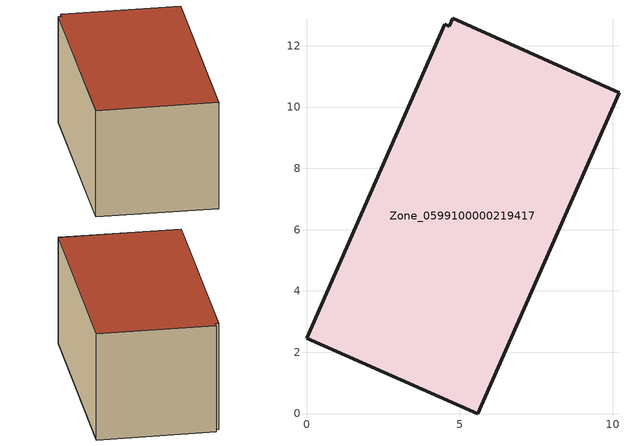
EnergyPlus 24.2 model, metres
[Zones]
Zone_0599100000219417
 floor ground (C_G): 0,2.45 4.52,12.7 4.66,12.64 4.77,12.89 10.2,10.47 5.58,0 z0
 wall outside (C_F): 0,2.45 5.58,0 10.2,10.47 4.77,12.89 4.66,12.64 4.52,12.7 0,2.45 z0:5.71
 roof outside (C_R): 4.52,12.7 0,2.45 5.58,0 10.2,10.47 4.77,12.89 4.66,12.64 z5.71
[BUILDING]
Pand.0599100000219417: North Axis=0; Terrain=City; Loads Convergence Tolerance Value=0.04; Temperature Convergence Tolerance Value=0.4; Solar Distribution=FullExterior; Maximum Number of Warmup Days=25; Minimum Number of Warmup Days=1
[Site:Location]
Rotterdam.The.Hague.AP_ZH_NLD Design_Conditions: Latitude=51.96; Longitude=4.45; Time Zone=1; Elevation=-4.5
[SITE:GROUNDTEMPERATURE:BUILDINGSURFACE]
18, 18, 18, 18, 18, 18, 18, 18, 18, 18, 18, 18
[MATERIAL] Thermal Absorptance=0.9; Solar Absorptance=0.7; Visible Absorptance=0.7
Name | Roughness | Thickness | Conductivity | Density | Specific Heat
G.TI.1946-1964 | MediumSmooth | 0.15 | 1 | 540 | 1210
F.TI.1946-1964 | Rough | 0.3 | 0.857143 | 1920 | 840
R.TI.1946-1964 | MediumRough | 0.2 | 0.277778 | 1500 | 1000
[CONSTRUCTION]
C_G: G.TI.1946-1964
C_F: F.TI.1946-1964
C_R: R.TI.1946-1964
[ZONE]
Zone_0599100000219417: Type=1; Multiplier=1; Ceiling Height=Autocalculate; Volume=Autocalculate; Floor Area=autocalculate; Part of Total Floor Area=Yes
[ZONEINFILTRATION:DESIGNFLOWRATE]
Infil_Zone_0599100000219417: Zone or ZoneList or Space or SpaceList=Zone_0599100000219417; Schedule=AlwaysOn; Design Flow Rate Calculation Method=Flow/Area; Flow Rate per Floor Area=0.003; Constant Term Coefficient=1; Temperature Term Coefficient=0; Velocity Term Coefficient=0; Velocity Squared Term Coefficient=0
[HVACTEMPLATE:ZONE:IDEALLOADSAIRSYSTEM]
Zone_0599100000219417: Maximum Heating Supply Air Temperature=50; Minimum Cooling Supply Air Temperature=13; Maximum Heating Supply Air Humidity Ratio=0.0156; Minimum Cooling Supply Air Humidity Ratio=0.0077; Heating Limit=NoLimit; Cooling Limit=NoLimit; Dehumidification Control Type=ConstantSensibleHeatRatio; Cooling Sensible Heat Ratio=0.7; Dehumidification Setpoint=60; Humidification Control Type=None; Humidification Setpoint=30; Outdoor Air Method=None; Outdoor Air Flow Rate per Person=0.00944; Outdoor Air Flow Rate per Zone Floor Area=0; Outdoor Air Flow Rate per Zone=0; Demand Controlled Ventilation Type=None; Outdoor Air Economizer Type=NoEconomizer; Heat Recovery Type=None; Sensible Heat Recovery Effectiveness=0.7; Latent Heat Recovery Effectiveness=0.65
[ZONECONTROL:THERMOSTAT]
ThermostatControl_Zone_0599100000219417: Zone or ZoneList=Zone_0599100000219417; Control Type Schedule=DualSetpointControlType; Control 1=Thermostat_Zone_0599100000219417; Temperature Difference Between Cutout And Setpoint=0
[THERMOSTATSETPOINT:DUALSETPOINT]
Thermostat_Zone_0599100000219417: Heating Setpoint Temperature Schedule=HeatingSetpoint_Zone_0599100000219417; Cooling Setpoint Temperature Schedule=CoolingSetpoint_Zone_0599100000219417
[SCHEDULE:COMPACT]
HeatingSetpoint_Zone_0599100000219417: Through: 12/31, For: AllDays, Until: 24:00, 21
CoolingSetpoint_Zone_0599100000219417: Through: 12/31, For: AllDays, Until: 24:00, 24
DualSetpointControlType: Through: 12/31, For: AllDays, Until: 24:00, 4
AlwaysOn: Through: 12/31, For: AllDays, Until: 24:00, 1
